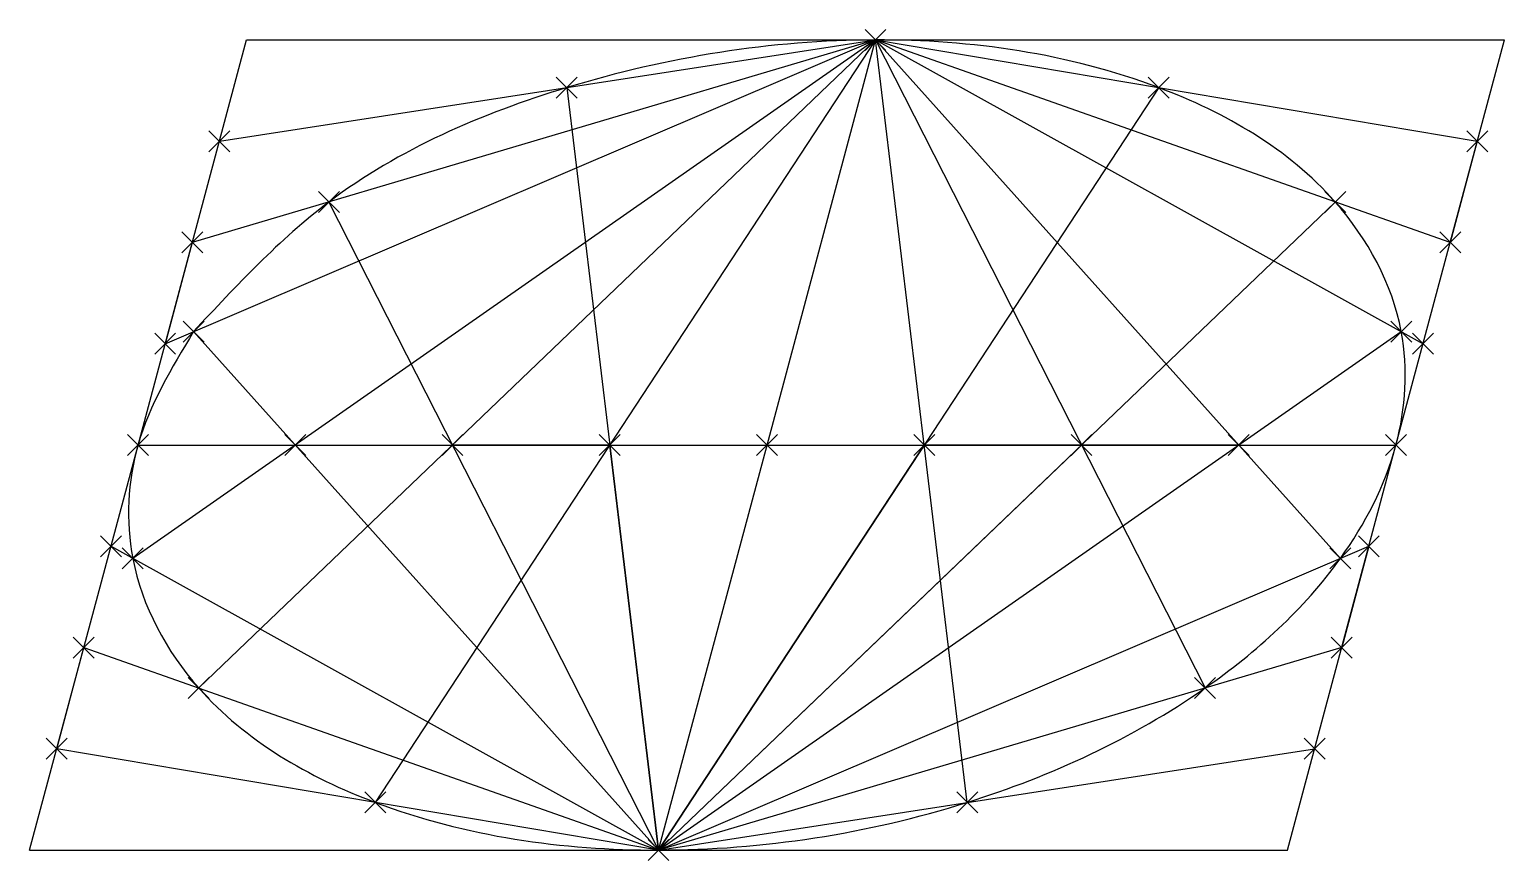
# Model space of a CAD drawing. Header units: inches. Extents: x 52 to 193, y -2 to 77.
import ezdxf

# ---------------------------------------------------------------- set-up
doc = ezdxf.new("R2010")
doc.units = ezdxf.units.IN
doc.header["$MEASUREMENT"] = 0
doc.header["$PDMODE"] = 3
doc.header["$PDSIZE"] = -2

msp = doc.modelspace()

# ---------------------------------------------------------------- linework, layer by layer
for p, q in [((132.85, 76.14), (62, 26.68)), ((62.5, 37.5), (72.85, 76.14)), ((65.09, 47.16), (132.85, 76.14)), ((132.85, 76.14), (67.68, 56.82)), ((68.29, 14.32), (132.85, 76.14)), ((70.26, 66.48), (132.85, 76.14)), ((72.85, 76.14), (132.85, 76.14)), ((132.85, 76.14), (85.13, 3.41)), ((122.5, 37.5), (132.85, 76.14)), ((132.85, 76.14), (192.85, 76.14)), ((132.85, 76.14), (190.26, 66.48)), ((187.68, 56.82), (132.85, 76.14)), ((132.85, 76.14), (185.09, 47.16)), ((177.2, 26.68), (132.85, 76.14)), ((132.85, 76.14), (164.29, 14.32)), ((141.6, 3.41), (132.85, 76.14)), ((182.5, 37.5), (192.85, 76.14)), ((103.4, 71.59), (112.15, -1.14)), ((159.87, 71.59), (112.15, -1.14)), ((190.26, 66.48), (187.68, 56.82)), ((80.71, 60.68), (112.15, -1.14)), ((176.71, 60.68), (112.15, -1.14)), ((67.68, 56.82), (65.09, 47.16)), ((112.15, -1.14), (67.8, 48.32)), ((112.15, -1.14), (183, 48.32)), ((52.15, -1.14), (62.5, 37.5)), ((62.5, 37.5), (122.5, 37.5)), ((77.5, 37.5), (92.5, 37.5)), ((107.5, 37.5), (92.5, 37.5)), ((112.15, -1.14), (107.5, 37.5)), ((112.15, -1.14), (122.5, 37.5)), ((112.15, -1.14), (137.5, 37.5)), ((112.15, -1.14), (152.5, 37.5)), ((122.5, 37.5), (122.5, 37.5)), ((122.5, 37.5), (182.5, 37.5)), ((167.5, 37.5), (137.5, 37.5)), ((172.15, -1.14), (182.5, 37.5)), ((112.15, -1.14), (59.91, 27.84)), ((112.15, -1.14), (179.91, 27.84)), ((179.91, 27.84), (177.32, 18.18)), ((54.74, 8.52), (57.32, 18.18)), ((57.32, 18.18), (112.15, -1.14)), ((177.32, 18.18), (112.15, -1.14)), ((112.15, -1.14), (54.74, 8.52)), ((112.15, -1.14), (174.74, 8.52)), ((52.15, -1.14), (112.15, -1.14)), ((112.15, -1.14), (172.15, -1.14))]:
    msp.add_line(p, q)
msp.add_spline([(67.8, 48.32), (80.71, 60.68), (103.4, 71.59), (132.85, 76.14), (159.87, 71.59), (176.71, 60.68), (183, 48.32), (182.5, 37.5), (177.2, 26.68), (164.29, 14.32), (141.6, 3.41), (112.15, -1.14), (85.13, 3.41), (68.29, 14.32), (62, 26.68), (62.5, 37.5), (67.8, 48.32)], degree=3)
for p in [(132.85, 76.14), (103.4, 71.59), (159.87, 71.59), (70.26, 66.48), (190.26, 66.48), (80.71, 60.68), (176.71, 60.68), (67.68, 56.82), (187.68, 56.82), (67.8, 48.32), (183, 48.32), (65.09, 47.16), (185.09, 47.16), (62.5, 37.5), (77.5, 37.5), (92.5, 37.5), (107.5, 37.5), (122.5, 37.5), (137.5, 37.5), (152.5, 37.5), (167.5, 37.5), (182.5, 37.5), (59.91, 27.84), (179.91, 27.84), (62, 26.68), (177.2, 26.68), (57.32, 18.18), (177.32, 18.18), (68.29, 14.32), (164.29, 14.32), (54.74, 8.52), (174.74, 8.52), (85.13, 3.41), (141.6, 3.41), (112.15, -1.14)]:
    msp.add_point(p)

doc.saveas('drawing.dxf')
